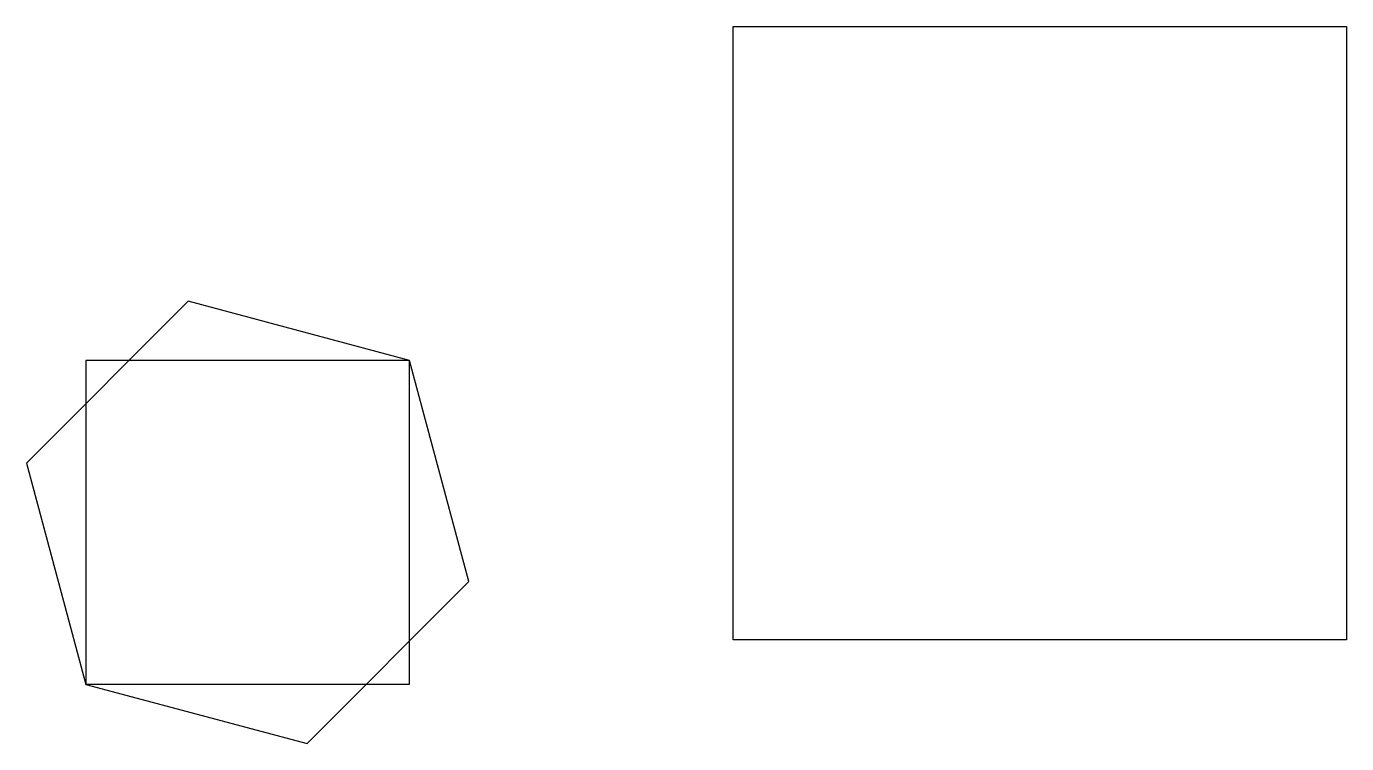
# Model space of a CAD drawing. Header units: inches. Extents: x 364 to 579, y -10 to 107.
import ezdxf

# ---------------------------------------------------------------- set-up
doc = ezdxf.new("R2010")
doc.units = ezdxf.units.IN
doc.header["$MEASUREMENT"] = 0

msp = doc.modelspace()

# ---------------------------------------------------------------- linework, layer by layer
for points, elevation in [([(426.5576694991826, 52.19796033053898), (390.4995117941226, 61.83719413357682), (364.1226115951442, 35.42953044884823), (373.8038691012257, -0.6173670389181929), (409.8620268062856, -10.25660084195605), (436.2389270052641, 16.1510628427725)], -50), ([(426.5884329849328, -0.5558400674178934), (426.5576694991826, 52.19796033053898), (373.8038691012257, 52.16719684478882), (373.8346325869759, -0.5866035531680502)], 50)]:
    msp.add_lwpolyline(points, close=True, dxfattribs=dict(elevation=elevation))
at = {"extrusion": (-1, -2.024064603554418e-14, 0)}
msp.add_arc((-56.647972140385, 9.625381331114342, -479.3066794837754), 51.53882032022081, 14.03624346792605, 165.9637565320739, dxfattribs=at)
at = {"extrusion": (-2.030187837550154e-14, 1, 0)}
msp.add_arc((-529.3066794837756, 9.625381331114342, 106.6479721403848), 51.53882032022081, 14.03624346792605, 165.9637565320739, dxfattribs=at)
at = {"extrusion": (1, 2.036311071545891e-14, 0)}
msp.add_arc((56.6479721403845, 9.625381331114342, 579.3066794837754), 51.53882032022081, 14.03624346792605, 165.9637565320739, dxfattribs=at)
at = {"extrusion": (2.017941369558681e-14, -1, 0)}
msp.add_arc((529.3066794837752, 9.625381331114342, -6.647972140384828), 51.53882032022081, 14.0362434679264, 165.9637565320736, dxfattribs=at)

doc.saveas('drawing.dxf')
